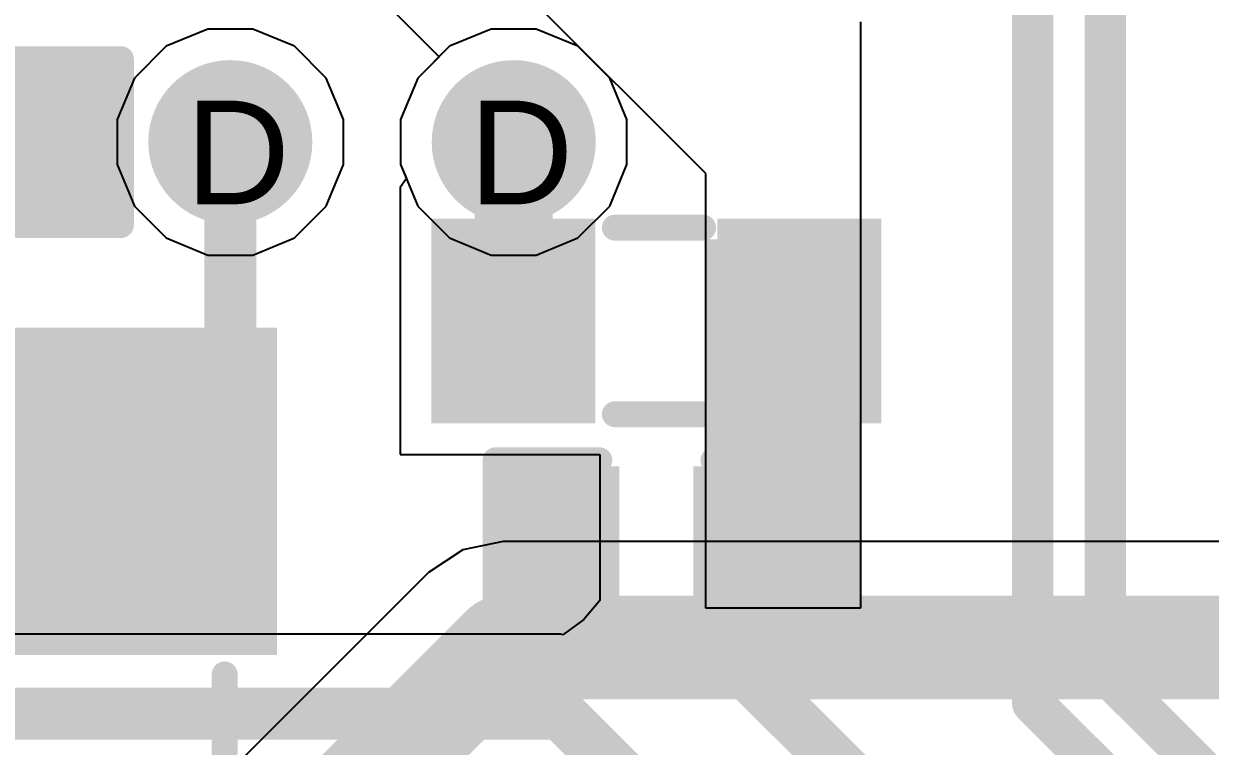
# Model space of a CAD drawing. Header units: inches. Extents: x 0 to 5401, y 0 to 5414.
# Drawn here: x 104.78 to 110.59, y 67.86 to 71.4 of the extents above; entities that cross this region are included whole.
import ezdxf

# ---------------------------------------------------------------- set-up
doc = ezdxf.new("R2010")
doc.units = ezdxf.units.IN
for name, color, linetype in [('Bottom Layer', 5, 'Continuous'), ('Bottom Solder', 6, 'Continuous'), ('Drill Drawing', 1, 'Continuous'), ('Layer 1', 16, 'Continuous'), ('Layer 2', 76, 'Continuous'), ('Top Layer', 1, 'Continuous'), ('Top Overlay', 2, 'Continuous'), ('Top Paste', 8, 'Continuous'), ('Top Solder', 216, 'Continuous'), ('Via Holes', 16, 'Continuous')]:
    doc.layers.add(name, color=color, linetype=linetype)
doc.styles.add('Arial', font='', dxfattribs={"height": 0.2})
doc.styles.get('Arial').set_extended_font_data('Arial')

# ---------------------------------------------------------------- blocks, each defined once
blk = doc.blocks.new('SMD3225_4P_7')
at = {"layer": 'Top Layer'}
for points in [[(-1.80000021, 1.45000091), (-0.4000004699999999, 1.45000091), (-0.4000004699999999, 0.25000077), (-1.80000021, 0.25000077)], [(0.4000004699999999, 1.45000091), (1.80000021, 1.45000091), (1.80000021, 0.25000077), (0.4000004699999999, 0.25000077)], [(-1.80000021, -0.24999823), (-0.4000004699999999, -0.24999823), (-0.4000004699999999, -1.44999837), (-1.80000021, -1.44999837)], [(0.4000004699999999, -0.24999823), (1.80000021, -0.24999823), (1.80000021, -1.44999837), (0.4000004699999999, -1.44999837)]]:
    blk.add_hatch(color=1, dxfattribs=at).paths.add_polyline_path(points)
at = {"layer": 'Top Paste'}
for points in [[(-1.80000021, 1.45000091), (-0.4000004699999999, 1.45000091), (-0.4000004699999999, 0.25000077), (-1.80000021, 0.25000077)], [(0.4000004699999999, 1.45000091), (1.80000021, 1.45000091), (1.80000021, 0.25000077), (0.4000004699999999, 0.25000077)], [(-1.80000021, -0.24999823), (-0.4000004699999999, -0.24999823), (-0.4000004699999999, -1.44999837), (-1.80000021, -1.44999837)], [(0.4000004699999999, -0.24999823), (1.80000021, -0.24999823), (1.80000021, -1.44999837), (0.4000004699999999, -1.44999837)]]:
    blk.add_hatch(color=8, dxfattribs=at).paths.add_polyline_path(points)
at = {"layer": 'Top Solder'}
for points in [[(-1.90160021, 1.55160091), (-0.29840047, 1.55160091), (-0.29840047, 0.14840077), (-1.90160021, 0.14840077)], [(0.29840047, 1.55160091), (1.90160021, 1.55160091), (1.90160021, 0.14840077), (0.29840047, 0.14840077)], [(-1.90160021, -0.14839823), (-0.29840047, -0.14839823), (-0.29840047, -1.55159837), (-1.90160021, -1.55159837)], [(0.29840047, -0.14839823), (1.90160021, -0.14839823), (1.90160021, -1.55159837), (0.29840047, -1.55159837)]]:
    blk.add_hatch(color=216, dxfattribs=at).paths.add_polyline_path(points)
at = {"layer": 'Top Overlay'}
for points in [[(0.1778, 1.2954, 0.127, 0.127, 0), (-0.2032, 1.2954, 0.127, 0.127, 0)], [(-1.651, -0.1016, 0.127, 0.127, 0), (-1.651, 0.0762, 0.127, 0.127, 0)], [(1.651, -0.1016, 0.127, 0.127, 0), (1.651, 0.0762, 0.127, 0.127, 0)], [(-2.0828, -0.9652, 0.127, 0.127, 0), (-2.0828, -0.7111999999999999, 0.127, 0.127, 0)], [(-1.9558, -0.8382, 0.127, 0.127, 0), (-2.0828, -0.7111999999999999, 0.127, 0.127, 0)], [(-2.0828, -0.9652, 0.127, 0.127, 0), (-1.9558, -0.8382, 0.127, 0.127, 0)], [(0.1778, -1.29539746, 0.127, 0.127, 0), (-0.2032, -1.29539746, 0.127, 0.127, 0)]]:
    blk.add_lwpolyline(points, format="xyseb", dxfattribs=at)
for points in [[(-0.23495, 1.2954, 0.0635, 0.0635, 1), (-0.17145, 1.2954, 0.0635, 0.0635, 1)], [(0.14605, 1.2954, 0.0635, 0.0635, 1), (0.20955, 1.2954, 0.0635, 0.0635, 1)], [(-1.68275, 0.0762, 0.0635, 0.0635, 1), (-1.61925, 0.0762, 0.0635, 0.0635, 1)], [(1.61925, 0.0762, 0.0635, 0.0635, 1), (1.68275, 0.0762, 0.0635, 0.0635, 1)], [(-1.68275, -0.1016, 0.0635, 0.0635, 1), (-1.61925, -0.1016, 0.0635, 0.0635, 1)], [(1.61925, -0.1016, 0.0635, 0.0635, 1), (1.68275, -0.1016, 0.0635, 0.0635, 1)], [(-2.11455, -0.7111999999999999, 0.0635, 0.0635, 1), (-2.05105, -0.7111999999999999, 0.0635, 0.0635, 1)], [(-2.11455, -0.7111999999999999, 0.0635, 0.0635, 1), (-2.05105, -0.7111999999999999, 0.0635, 0.0635, 1)], [(-1.98755, -0.8382, 0.0635, 0.0635, 1), (-1.92405, -0.8382, 0.0635, 0.0635, 1)], [(-1.98755, -0.8382, 0.0635, 0.0635, 1), (-1.92405, -0.8382, 0.0635, 0.0635, 1)], [(-2.11455, -0.9652, 0.0635, 0.0635, 1), (-2.05105, -0.9652, 0.0635, 0.0635, 1)], [(-2.11455, -0.9652, 0.0635, 0.0635, 1), (-2.05105, -0.9652, 0.0635, 0.0635, 1)], [(-0.23495, -1.29539746, 0.0635, 0.0635, 1), (-0.17145, -1.29539746, 0.0635, 0.0635, 1)], [(0.14605, -1.29539746, 0.0635, 0.0635, 1), (0.20955, -1.29539746, 0.0635, 0.0635, 1)]]:
    blk.add_lwpolyline(points, format="xyseb", close=True, dxfattribs=at)
blk = doc.blocks.new('IND_0603__1608_M_______203')
at = {"layer": 'Top Layer'}
for points in [[(-0.999998, 0.4000004699999999), (-0.3999992, 0.4000004699999999), (-0.3999992, -0.4000004699999999), (-0.999998, -0.4000004699999999)], [(0.40000174, 0.4000004699999999), (1.00000054, 0.4000004699999999), (1.00000054, -0.4000004699999999), (0.40000174, -0.4000004699999999)]]:
    blk.add_hatch(color=1, dxfattribs=at).paths.add_polyline_path(points)
at = {"layer": 'Top Paste'}
for points in [[(-0.999998, 0.4000004699999999), (-0.3999992, 0.4000004699999999), (-0.3999992, -0.4000004699999999), (-0.999998, -0.4000004699999999)], [(0.40000174, 0.4000004699999999), (1.00000054, 0.4000004699999999), (1.00000054, -0.4000004699999999), (0.40000174, -0.4000004699999999)]]:
    blk.add_hatch(color=8, dxfattribs=at).paths.add_polyline_path(points)
at = {"layer": 'Top Solder'}
for points in [[(-1.101598, 0.50160047), (-0.2983992, 0.50160047), (-0.2983992, -0.50160047), (-1.101598, -0.50160047)], [(0.29840174, 0.50160047), (1.10160054, 0.50160047), (1.10160054, -0.50160047), (0.29840174, -0.50160047)]]:
    blk.add_hatch(color=216, dxfattribs=at).paths.add_polyline_path(points)
at = {"layer": 'Top Overlay'}
for points in [[(-0.2032, 0.4571999999999999, 0.127, 0.127, 0), (0.2286, 0.4571999999999999, 0.127, 0.127, 0)], [(-0.2032, -0.4571999999999999, 0.127, 0.127, 0), (0.2286, -0.4571999999999999, 0.127, 0.127, 0)]]:
    blk.add_lwpolyline(points, format="xyseb", dxfattribs=at)
for points in [[(-0.23495, 0.4571999999999999, 0.0635, 0.0635, 1), (-0.17145, 0.4571999999999999, 0.0635, 0.0635, 1)], [(0.19685, 0.4571999999999999, 0.0635, 0.0635, 1), (0.26035, 0.4571999999999999, 0.0635, 0.0635, 1)], [(-0.23495, -0.4571999999999999, 0.0635, 0.0635, 1), (-0.17145, -0.4571999999999999, 0.0635, 0.0635, 1)], [(0.19685, -0.4571999999999999, 0.0635, 0.0635, 1), (0.26035, -0.4571999999999999, 0.0635, 0.0635, 1)]]:
    blk.add_lwpolyline(points, format="xyseb", close=True, dxfattribs=at)
blk = doc.blocks.new('____0402_263')
at = {"layer": 'Top Layer'}
for points in [[(-0.6985, -0.3175), (-0.6985, 0.3175), (-0.2412999999999999, 0.3175), (-0.2413, -0.3175)], [(0.2412999999999999, -0.3175), (0.2413, 0.3175), (0.6985, 0.3175), (0.6985, -0.3175)]]:
    blk.add_hatch(color=1, dxfattribs=at).paths.add_polyline_path(points)
at = {"layer": 'Top Paste'}
for points in [[(-0.6985, -0.3175), (-0.6985, 0.3175), (-0.2412999999999999, 0.3175), (-0.2413, -0.3175)], [(0.2412999999999999, -0.3175), (0.2413, 0.3175), (0.6985, 0.3175), (0.6985, -0.3175)]]:
    blk.add_hatch(color=8, dxfattribs=at).paths.add_polyline_path(points)
at = {"layer": 'Top Solder'}
for points in [[(-0.7584998799999999, -0.37749988), (-0.7584998799999999, 0.37749988), (-0.18130012, 0.37749988), (-0.18130012, -0.37749988)], [(0.18130012, -0.37749988), (0.18130012, 0.37749988), (0.7584998799999999, 0.37749988), (0.7584998799999999, -0.37749988)]]:
    blk.add_hatch(color=216, dxfattribs=at).paths.add_polyline_path(points)
at = {"layer": 'Top Overlay'}
for points in [[(-0.7874, 0.4064, 0.127, 0.127, 0), (-0.2794, 0.4064, 0.127, 0.127, 0)], [(-0.7874, -0.4064, 0.127, 0.127, 0), (-0.7874, 0.4064, 0.127, 0.127, 0)], [(0.2794, 0.4064, 0.127, 0.127, 0), (0.7874, 0.4064, 0.127, 0.127, 0)], [(0.7874, -0.4064, 0.127, 0.127, 0), (0.7874, 0.4064, 0.127, 0.127, 0)], [(-0.7874, -0.4064, 0.127, 0.127, 0), (-0.2794, -0.4064, 0.127, 0.127, 0)], [(0.2794, -0.4064, 0.127, 0.127, 0), (0.7874, -0.4064, 0.127, 0.127, 0)]]:
    blk.add_lwpolyline(points, format="xyseb", dxfattribs=at)
for points in [[(-0.8191499999999999, 0.4064, 0.0635, 0.0635, 1), (-0.7556499999999999, 0.4064, 0.0635, 0.0635, 1)], [(-0.8191499999999999, 0.4064, 0.0635, 0.0635, 1), (-0.7556499999999999, 0.4064, 0.0635, 0.0635, 1)], [(-0.31115, 0.4064, 0.0635, 0.0635, 1), (-0.24765, 0.4064, 0.0635, 0.0635, 1)], [(0.24765, 0.4064, 0.0635, 0.0635, 1), (0.31115, 0.4064, 0.0635, 0.0635, 1)], [(0.7556499999999999, 0.4064, 0.0635, 0.0635, 1), (0.8191499999999999, 0.4064, 0.0635, 0.0635, 1)], [(0.7556499999999999, 0.4064, 0.0635, 0.0635, 1), (0.8191499999999999, 0.4064, 0.0635, 0.0635, 1)], [(-0.8191499999999999, -0.4064, 0.0635, 0.0635, 1), (-0.7556499999999999, -0.4064, 0.0635, 0.0635, 1)], [(-0.8191499999999999, -0.4064, 0.0635, 0.0635, 1), (-0.7556499999999999, -0.4064, 0.0635, 0.0635, 1)], [(-0.31115, -0.4064, 0.0635, 0.0635, 1), (-0.24765, -0.4064, 0.0635, 0.0635, 1)], [(0.24765, -0.4064, 0.0635, 0.0635, 1), (0.31115, -0.4064, 0.0635, 0.0635, 1)], [(0.7556499999999999, -0.4064, 0.0635, 0.0635, 1), (0.8191499999999999, -0.4064, 0.0635, 0.0635, 1)], [(0.7556499999999999, -0.4064, 0.0635, 0.0635, 1), (0.8191499999999999, -0.4064, 0.0635, 0.0635, 1)]]:
    blk.add_lwpolyline(points, format="xyseb", close=True, dxfattribs=at)
blk = doc.blocks.new('C___0402_265')
at = {"layer": 'Top Layer'}
for points in [[(-0.6985, -0.3175), (-0.6985, 0.3175), (-0.2412999999999999, 0.3175), (-0.2413, -0.3175)], [(0.2412999999999999, -0.3175), (0.2413, 0.3175), (0.6985, 0.3175), (0.6985, -0.3175)]]:
    blk.add_hatch(color=1, dxfattribs=at).paths.add_polyline_path(points)
at = {"layer": 'Top Paste'}
for points in [[(-0.6985, -0.3175), (-0.6985, 0.3175), (-0.2412999999999999, 0.3175), (-0.2413, -0.3175)], [(0.2412999999999999, -0.3175), (0.2413, 0.3175), (0.6985, 0.3175), (0.6985, -0.3175)]]:
    blk.add_hatch(color=8, dxfattribs=at).paths.add_polyline_path(points)
at = {"layer": 'Top Solder'}
for points in [[(-0.7584998799999999, -0.37749988), (-0.7584998799999999, 0.37749988), (-0.18130012, 0.37749988), (-0.18130012, -0.37749988)], [(0.18130012, -0.37749988), (0.18130012, 0.37749988), (0.7584998799999999, 0.37749988), (0.7584998799999999, -0.37749988)]]:
    blk.add_hatch(color=216, dxfattribs=at).paths.add_polyline_path(points)
at = {"layer": 'Top Overlay'}
for points in [[(-0.7874, 0.4064, 0.127, 0.127, 0), (-0.7874, -0.4064, 0.127, 0.127, 0)], [(-0.2794, 0.4064, 0.127, 0.127, 0), (-0.7874, 0.4064, 0.127, 0.127, 0)], [(0.7874, 0.4064, 0.127, 0.127, 0), (0.2794, 0.4064, 0.127, 0.127, 0)], [(0.7874, 0.4064, 0.127, 0.127, 0), (0.7874, -0.4064, 0.127, 0.127, 0)], [(-0.2794, -0.4064, 0.127, 0.127, 0), (-0.7874, -0.4064, 0.127, 0.127, 0)], [(0.7874, -0.4064, 0.127, 0.127, 0), (0.2794, -0.4064, 0.127, 0.127, 0)]]:
    blk.add_lwpolyline(points, format="xyseb", dxfattribs=at)
for points in [[(-0.8191499999999999, 0.4064, 0.0635, 0.0635, 1), (-0.7556499999999999, 0.4064, 0.0635, 0.0635, 1)], [(-0.8191499999999999, 0.4064, 0.0635, 0.0635, 1), (-0.7556499999999999, 0.4064, 0.0635, 0.0635, 1)], [(-0.31115, 0.4064, 0.0635, 0.0635, 1), (-0.24765, 0.4064, 0.0635, 0.0635, 1)], [(0.24765, 0.4064, 0.0635, 0.0635, 1), (0.31115, 0.4064, 0.0635, 0.0635, 1)], [(0.7556499999999999, 0.4064, 0.0635, 0.0635, 1), (0.8191499999999999, 0.4064, 0.0635, 0.0635, 1)], [(0.7556499999999999, 0.4064, 0.0635, 0.0635, 1), (0.8191499999999999, 0.4064, 0.0635, 0.0635, 1)], [(-0.8191499999999999, -0.4064, 0.0635, 0.0635, 1), (-0.7556499999999999, -0.4064, 0.0635, 0.0635, 1)], [(-0.8191499999999999, -0.4064, 0.0635, 0.0635, 1), (-0.7556499999999999, -0.4064, 0.0635, 0.0635, 1)], [(-0.31115, -0.4064, 0.0635, 0.0635, 1), (-0.24765, -0.4064, 0.0635, 0.0635, 1)], [(0.24765, -0.4064, 0.0635, 0.0635, 1), (0.31115, -0.4064, 0.0635, 0.0635, 1)], [(0.7556499999999999, -0.4064, 0.0635, 0.0635, 1), (0.8191499999999999, -0.4064, 0.0635, 0.0635, 1)], [(0.7556499999999999, -0.4064, 0.0635, 0.0635, 1), (0.8191499999999999, -0.4064, 0.0635, 0.0635, 1)]]:
    blk.add_lwpolyline(points, format="xyseb", close=True, dxfattribs=at)

msp = doc.modelspace()

# ---------------------------------------------------------------- hatches: boundary and pattern name
at = {"layer": 'Bottom Layer'}
h = msp.add_hatch(color=5, dxfattribs=at)
edge = h.paths.add_edge_path()
edge.add_arc((105.79171374, 70.81861122), 0.2999994, 0, 360)
h = msp.add_hatch(color=5, dxfattribs=at)
edge = h.paths.add_edge_path()
edge.add_arc((107.17959006, 70.81861122), 0.2999994, 0, 360)
at = {"layer": 'Bottom Solder'}
h = msp.add_hatch(color=6, dxfattribs=at)
edge = h.paths.add_edge_path()
edge.add_arc((105.79171374, 70.81861122), 0.4015993999999999, 0, 360)
h = msp.add_hatch(color=6, dxfattribs=at)
edge = h.paths.add_edge_path()
edge.add_arc((107.17959006, 70.81861122), 0.4015993999999999, 0, 360)
at = {"layer": 'Layer 1'}
h = msp.add_hatch(color=16, dxfattribs=at)
edge = h.paths.add_edge_path()
edge.add_arc((105.79171374, 70.81861122), 0.2999994, 0, 360)
h = msp.add_hatch(color=16, dxfattribs=at)
edge = h.paths.add_edge_path()
edge.add_arc((107.17959006, 70.81861122), 0.2999994, 0, 360)
at = {"layer": 'Layer 2'}
h = msp.add_hatch(color=76, dxfattribs=at)
edge = h.paths.add_edge_path()
edge.add_arc((105.79171374, 70.81861122), 0.2999994, 0, 360)
h = msp.add_hatch(color=76, dxfattribs=at)
edge = h.paths.add_edge_path()
edge.add_arc((107.17959006, 70.81861122), 0.2999994, 0, 360)
at = {"layer": 'Top Layer'}
h = msp.add_hatch(color=1, dxfattribs=at)
edge = h.paths.add_edge_path()
edge.add_arc((105.79171374, 70.81861122), 0.2999994, 0, 360)
h = msp.add_hatch(color=1, dxfattribs=at)
edge = h.paths.add_edge_path()
edge.add_arc((107.17959006, 70.81861122), 0.2999994, 0, 360)
msp.add_hatch(color=1, dxfattribs=at).paths.add_polyline_path([(108.11939006, 68.5355119), (108.87808806, 68.5355119), (108.87808806, 70.34231042), (108.11939006, 70.34231042)])
at = {"layer": 'Top Solder'}
h = msp.add_hatch(color=216, dxfattribs=at)
edge = h.paths.add_edge_path()
edge.add_arc((105.79171374, 70.81861122), 0.4015993999999999, 0, 360)
h = msp.add_hatch(color=216, dxfattribs=at)
edge = h.paths.add_edge_path()
edge.add_arc((107.17959006, 70.81861122), 0.4015993999999999, 0, 360)
at = {"layer": 'Via Holes'}
h = msp.add_hatch(color=7, dxfattribs=at)
edge = h.paths.add_edge_path()
edge.add_arc((105.79171374, 70.81861122), 0.1499997, 0, 360)
h = msp.add_hatch(color=7, dxfattribs=at)
edge = h.paths.add_edge_path()
edge.add_arc((107.17959006, 70.81861122), 0.1499997, 0, 360)

# ---------------------------------------------------------------- linework, layer by layer
at = {"layer": 'Bottom Layer'}
for p, q in [((107.06939216, 71.37261061999999), (106.8657756, 71.28826991999999)), ((107.28978796, 71.37261061999999), (107.06939216, 71.37261061999999)), ((107.49340452, 71.28826991999999), (107.28978796, 71.37261061999999)), ((106.8657756, 71.28826991999999), (106.70993136, 71.13242568)), ((107.64924876, 71.13242568), (107.49340452, 71.28826991999999)), ((106.70993136, 71.13242568), (106.62559066, 70.92880912)), ((107.73358946, 70.92880912), (107.64924876, 71.13242568)), ((106.62559066, 70.92880912), (106.62559066, 70.70841331999999)), ((107.73358946, 70.70841331999999), (107.73358946, 70.92880912)), ((106.62559066, 70.70841331999999), (106.70993136, 70.50479675999999)), ((107.64924876, 70.50479675999999), (107.73358946, 70.70841331999999)), ((106.70993136, 70.50479675999999), (106.8657756, 70.34895252)), ((107.49340452, 70.34895252), (107.64924876, 70.50479675999999)), ((106.8657756, 70.34895252), (107.06939216, 70.26461181999998)), ((107.28978796, 70.26461181999998), (107.49340452, 70.34895252)), ((107.06939216, 70.26461181999998), (107.28978796, 70.26461181999998)), ((107.12777914, 68.86083002), (106.9295677, 68.82140414)), ((112.11678618, 68.86083002), (107.12777914, 68.86083002)), ((106.9295677, 68.82140414), (106.76153146, 68.70912598)), ((106.76153146, 68.70912598), (102.78912132, 64.73671583999999))]:
    msp.add_line(p, q, dxfattribs=at)
for points in [[(103.0159103, 64.23100946, 0.508, 0.508, 0), (107.12777914, 68.3428783, 0.508, 0.508, 0)], [(107.12777914, 68.3428783, 0.508, 0.508, 0), (112.3140121, 68.3428783, 0.508, 0.508, 0)]]:
    msp.add_lwpolyline(points, format="xyseb", dxfattribs=at)
msp.add_lwpolyline([(107.00077914, 68.3428783, 0.254, 0.254, 1), (107.25477914, 68.3428783, 0.254, 0.254, 1)], format="xyseb", close=True, dxfattribs=at)
msp.add_lwpolyline([(107.00077914, 68.3428783, 0.254, 0.254, 1), (107.25477914, 68.3428783, 0.254, 0.254, 1)], format="xyseb", close=True, dxfattribs=at)
at = {"layer": 'Layer 1'}
for p, q in [((107.06939216, 71.37261061999999), (106.8657756, 71.28826991999999)), ((107.28978796, 71.37261061999999), (107.06939216, 71.37261061999999)), ((107.49340452, 71.28826991999999), (107.28978796, 71.37261061999999)), ((106.8657756, 71.28826991999999), (106.70993136, 71.13242568)), ((107.64924876, 71.13242568), (107.49340452, 71.28826991999999)), ((106.70993136, 71.13242568), (106.62559066, 70.92880912)), ((107.73358946, 70.92880912), (107.64924876, 71.13242568)), ((106.62559066, 70.92880912), (106.62559066, 70.70841331999999)), ((107.73358946, 70.70841331999999), (107.73358946, 70.92880912)), ((106.62559066, 70.70841331999999), (106.70993136, 70.50479675999999)), ((107.64924876, 70.50479675999999), (107.73358946, 70.70841331999999)), ((106.70993136, 70.50479675999999), (106.8657756, 70.34895252)), ((107.49340452, 70.34895252), (107.64924876, 70.50479675999999)), ((106.8657756, 70.34895252), (107.06939216, 70.26461181999998)), ((107.28978796, 70.26461181999998), (107.49340452, 70.34895252)), ((107.06939216, 70.26461181999998), (107.28978796, 70.26461181999998))]:
    msp.add_line(p, q, dxfattribs=at)
at = {"layer": 'Layer 2'}
for p, q in [((105.68151584, 71.37261061999999), (105.47789928, 71.28826991999999)), ((105.90191164, 71.37261061999999), (105.68151584, 71.37261061999999)), ((106.1055282, 71.28826991999999), (105.90191164, 71.37261061999999)), ((105.47789928, 71.28826991999999), (105.32205504, 71.13242568)), ((106.26137244, 71.13242568), (106.1055282, 71.28826991999999)), ((105.32205504, 71.13242568), (105.23771434, 70.92880912)), ((106.34571314, 70.92880912), (106.26137244, 71.13242568)), ((105.23771434, 70.92880912), (105.23771434, 70.70841331999999)), ((106.34571314, 70.70841331999999), (106.34571314, 70.92880912)), ((105.23771434, 70.70841331999999), (105.32205504, 70.50479675999999)), ((106.26137244, 70.50479675999999), (106.34571314, 70.70841331999999)), ((105.32205504, 70.50479675999999), (105.47789928, 70.34895252)), ((106.1055282, 70.34895252), (106.26137244, 70.50479675999999)), ((105.47789928, 70.34895252), (105.68151584, 70.26461181999998)), ((105.90191164, 70.26461181999998), (106.1055282, 70.34895252)), ((105.68151584, 70.26461181999998), (105.90191164, 70.26461181999998))]:
    msp.add_line(p, q, dxfattribs=at)
at = {"layer": 'Top Layer'}
for p, q in [((108.11939006, 70.66463388), (102.4890127, 76.29501124)), ((102.12276502, 75.92876356), (106.81451586, 71.23701272)), ((108.8780906, 71.4071089), (108.8780906, 68.5355119)), ((106.81451586, 71.23701272), (106.70993136, 71.13242568)), ((106.70993136, 71.13242568), (106.62559066, 70.92880912)), ((106.62559066, 70.92880912), (106.62559066, 70.70841331999999)), ((106.62559066, 70.70841331999999), (106.65368052, 70.64059531999999)), ((108.11939006, 68.5355119), (108.11939006, 70.66463388)), ((106.65368052, 70.64059531999999), (106.62408952, 70.59631042)), ((106.62408952, 70.59631042), (106.62409206, 70.59631042)), ((106.62409206, 70.59631042), (106.62409206, 69.28831202)), ((106.62409206, 69.28831202), (107.60143834, 69.28831202)), ((107.60143834, 69.28831202), (107.60143834, 68.57307342)), ((107.60143834, 68.57307342), (107.52317078, 68.47876576)), ((108.8780906, 68.5355119), (108.11939006, 68.5355119)), ((107.52317078, 68.47876576), (107.42036936, 68.40422946)), ((107.40819006, 68.40665262), (104.55154858, 68.40665262)), ((107.42036936, 68.40422946), (107.40819006, 68.40665262))]:
    msp.add_line(p, q, dxfattribs=at)
for points in [[(110.07640926, 68.2168689, 0.2032, 0.2032, 0), (110.07640926, 73.3984308, 0.2032, 0.2032, 0)], [(109.72080926, 68.06957684, 0.2032, 0.2032, 0), (109.72080926, 73.25113873999999, 0.2032, 0.2032, 0)], [(107.17884076, 70.81786192, 0.3809999999999999, 0.3809999999999999, 0), (107.17959006, 70.81861122, 0.3809999999999999, 0.3809999999999999, 0)], [(107.17884076, 69.94306051999999, 0.3809999999999999, 0.3809999999999999, 0), (107.17884076, 70.81786192, 0.3809999999999999, 0.3809999999999999, 0)], [(105.79171374, 69.58001324, 0.254, 0.254, 0), (105.79171374, 70.81861122, 0.254, 0.254, 0)], [(107.17809146, 69.94231122, 0.3809999999999999, 0.3809999999999999, 0), (107.17884076, 69.94306051999999, 0.3809999999999999, 0.3809999999999999, 0)], [(105.3187124, 69.1070119, 0.254, 0.254, 0), (105.79171374, 69.58001324, 0.254, 0.254, 0)], [(108.34799006, 68.18903812, 0.254, 0.254, 0), (108.34799006, 69.1070119, 0.254, 0.254, 0)], [(108.34799006, 68.18903812, 0.254, 0.254, 0), (110.43501154, 66.10201664, 0.254, 0.254, 0)], [(110.07640926, 68.2168689, 0.2032, 0.2032, 0), (111.36281258, 66.93046557999999, 0.2032, 0.2032, 0)], [(109.72080926, 68.06957684, 0.2032, 0.2032, 0), (111.00721258, 66.78317352, 0.2032, 0.2032, 0)], [(104.39064212, 68.01818756, 0.254, 0.254, 0), (107.40819006, 68.01818756, 0.254, 0.254, 0)], [(107.40819006, 68.01818756, 0.254, 0.254, 0), (109.53150814, 65.89486948, 0.254, 0.254, 0)]]:
    msp.add_lwpolyline(points, format="xyseb", dxfattribs=at)
for points in [[(107.08359076, 70.81786192, 0.1905, 0.1905, 1), (107.27409076, 70.81786192, 0.1905, 0.1905, 1)], [(107.08359076, 70.81786192, 0.1905, 0.1905, 1), (107.27409076, 70.81786192, 0.1905, 0.1905, 1)], [(107.08434006, 70.81861122, 0.1905, 0.1905, 1), (107.27484006, 70.81861122, 0.1905, 0.1905, 1)], [(105.72821374, 70.81861122, 0.127, 0.127, 1), (105.85521374, 70.81861122, 0.127, 0.127, 1)], [(107.08284146, 69.94231122, 0.1905, 0.1905, 1), (107.27334146, 69.94231122, 0.1905, 0.1905, 1)], [(107.08359076, 69.94306051999999, 0.1905, 0.1905, 1), (107.27409076, 69.94306051999999, 0.1905, 0.1905, 1)], [(107.08359076, 69.94306051999999, 0.1905, 0.1905, 1), (107.27409076, 69.94306051999999, 0.1905, 0.1905, 1)], [(105.72821374, 69.58001324, 0.127, 0.127, 1), (105.85521374, 69.58001324, 0.127, 0.127, 1)], [(105.72821374, 69.58001324, 0.127, 0.127, 1), (105.85521374, 69.58001324, 0.127, 0.127, 1)], [(105.2552124, 69.1070119, 0.127, 0.127, 1), (105.3822124, 69.1070119, 0.127, 0.127, 1)], [(108.28449006, 69.1070119, 0.127, 0.127, 1), (108.41149006, 69.1070119, 0.127, 0.127, 1)], [(108.28449006, 68.18903812, 0.127, 0.127, 1), (108.41149006, 68.18903812, 0.127, 0.127, 1)], [(108.28449006, 68.18903812, 0.127, 0.127, 1), (108.41149006, 68.18903812, 0.127, 0.127, 1)], [(110.02560926, 68.2168689, 0.1016, 0.1016, 1), (110.12720926, 68.2168689, 0.1016, 0.1016, 1)], [(110.02560926, 68.2168689, 0.1016, 0.1016, 1), (110.12720926, 68.2168689, 0.1016, 0.1016, 1)], [(109.67000926, 68.06957684, 0.1016, 0.1016, 1), (109.77160926, 68.06957684, 0.1016, 0.1016, 1)], [(109.67000926, 68.06957684, 0.1016, 0.1016, 1), (109.77160926, 68.06957684, 0.1016, 0.1016, 1)], [(107.34469006, 68.01818756, 0.127, 0.127, 1), (107.47169006, 68.01818756, 0.127, 0.127, 1)], [(107.34469006, 68.01818756, 0.127, 0.127, 1), (107.47169006, 68.01818756, 0.127, 0.127, 1)]]:
    msp.add_lwpolyline(points, format="xyseb", close=True, dxfattribs=at)

# ---------------------------------------------------------------- block references
for name, p, rotation in [('C___0402_265', (104.46871156, 70.81861122), 180), ('SMD3225_4P_7', (104.46871156, 68.00701156), 270)]:
    msp.add_blockref(name, p, dxfattribs=dict(rotation=rotation))
for name, p in [('IND_0603__1608_M_______203', (107.87809006, 69.94231122)), ('____0402_263', (107.87809006, 68.85301189999998))]:
    msp.add_blockref(name, p)

# ---------------------------------------------------------------- texts
at = {"layer": 'Drill Drawing', "style": 'Arial'}
for p in [(105.57163544, 70.51389504), (106.95951176, 70.51389504)]:
    msp.add_text('D', height=0.508, dxfattribs=at).set_placement(p)

doc.saveas('drawing.dxf')
